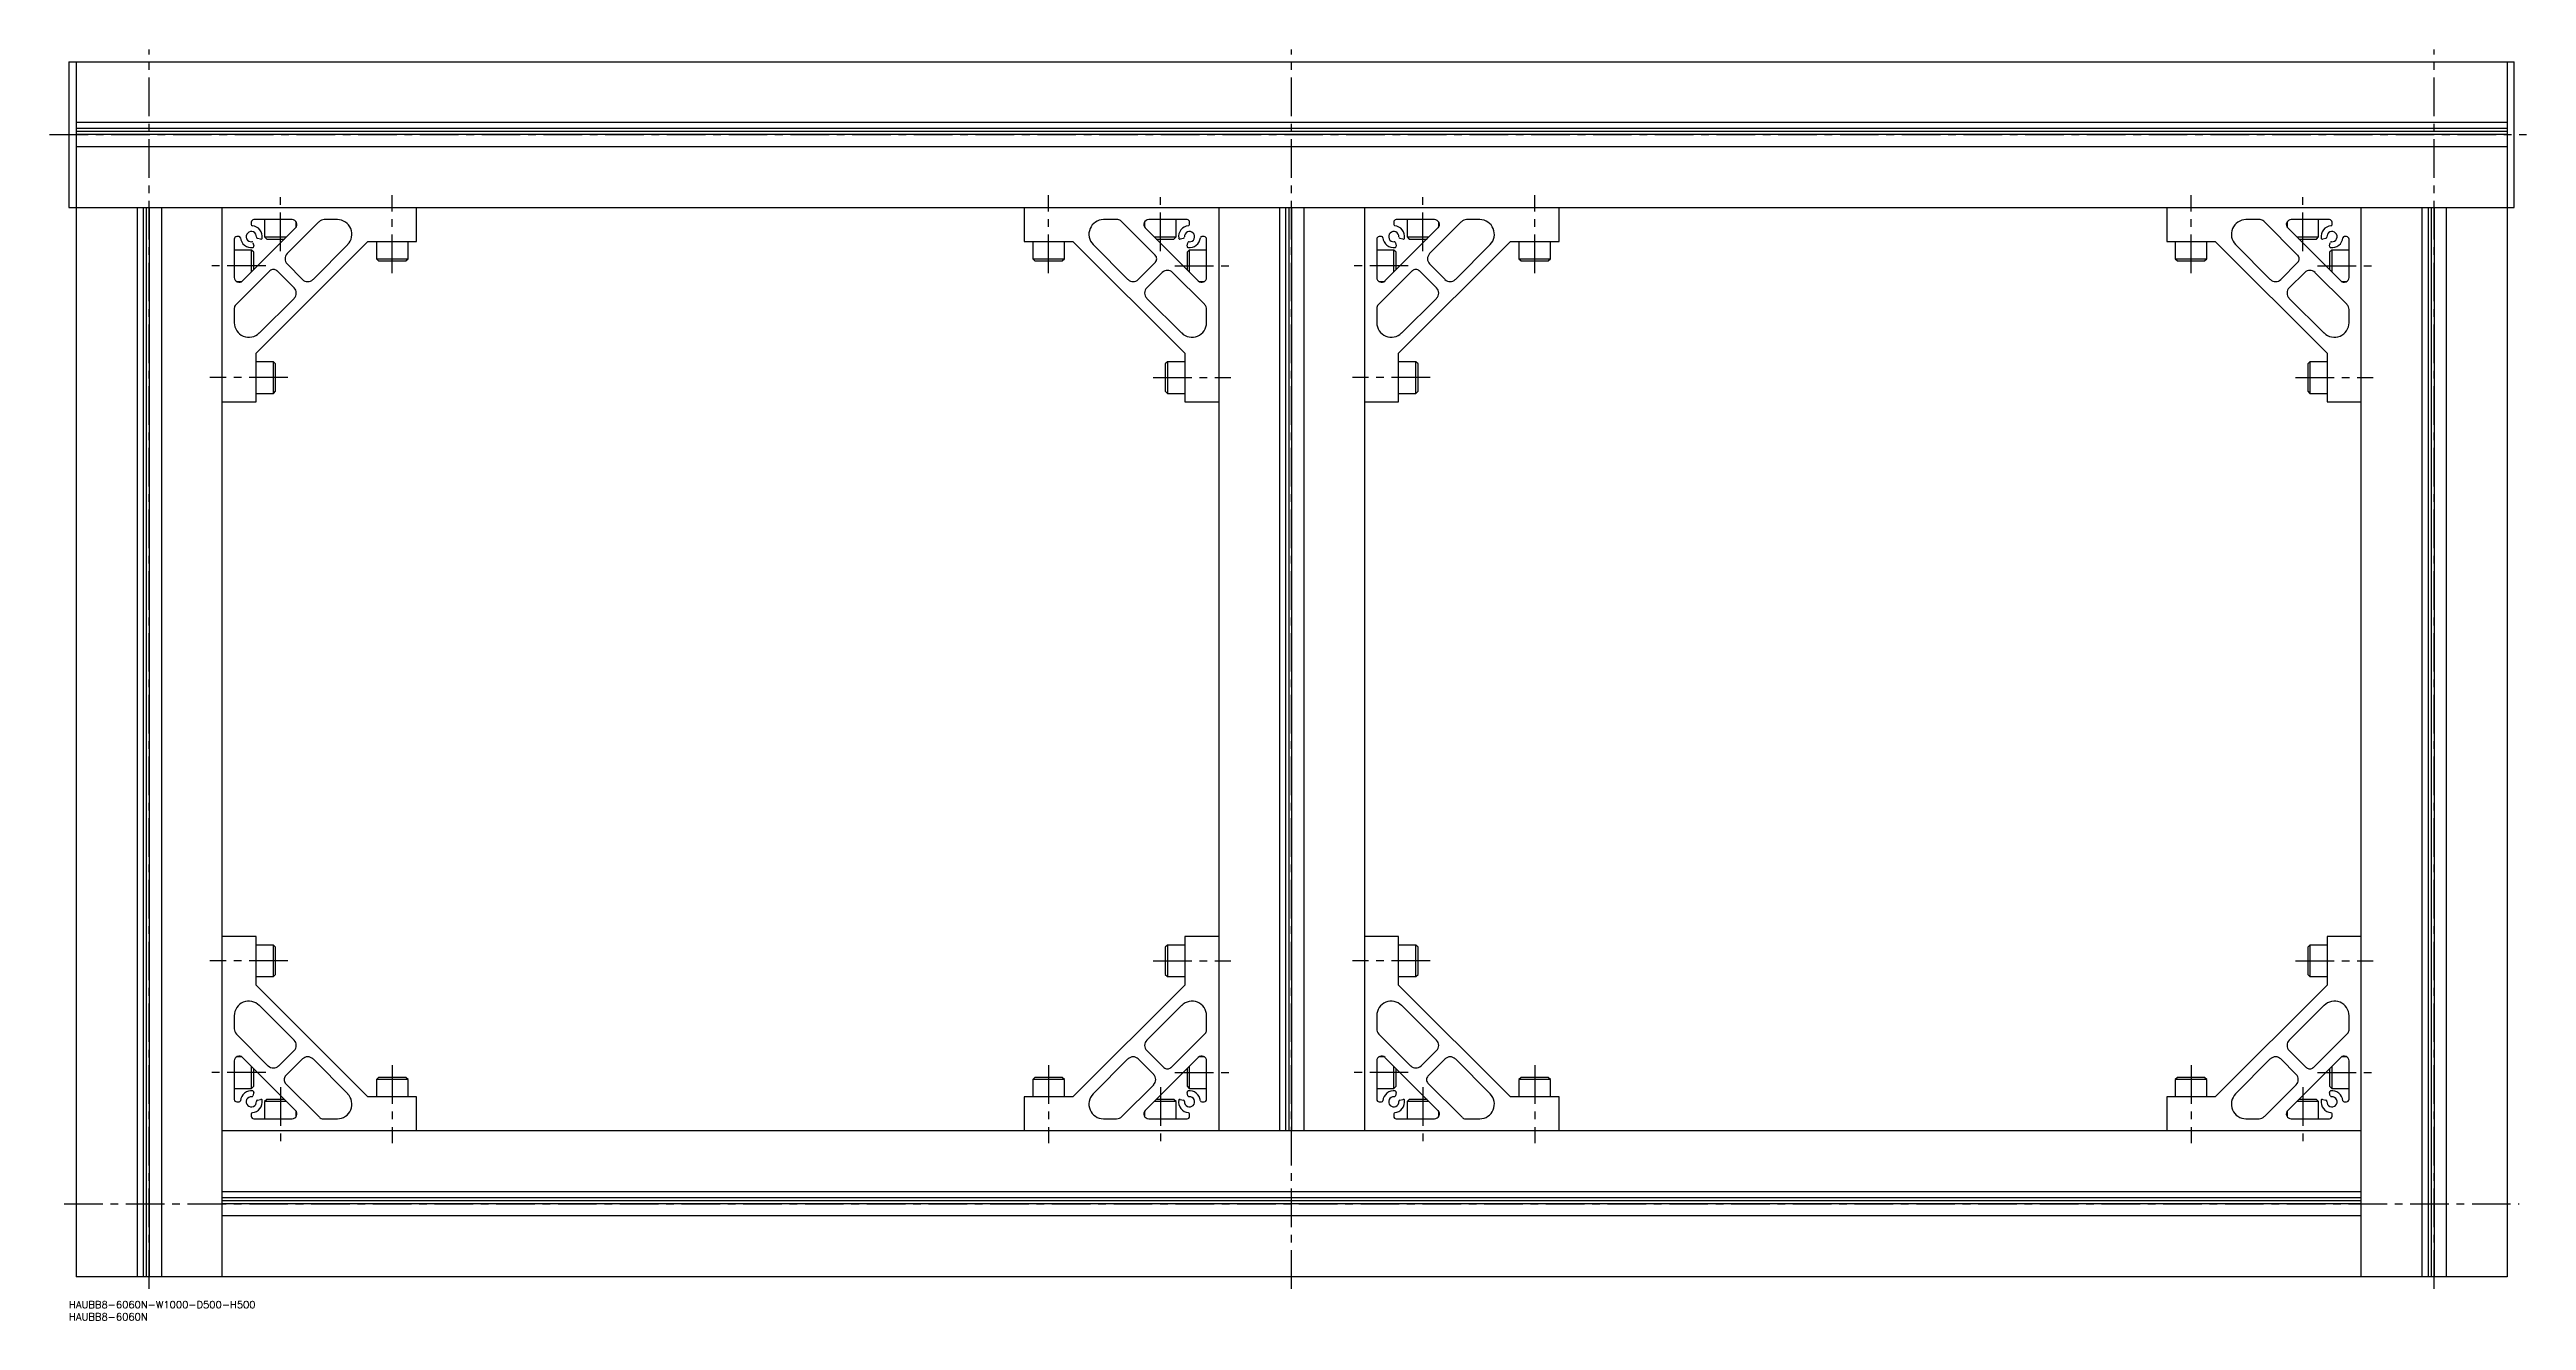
# Model space of a CAD drawing. Extents: x -8 to 1691, y -8 to 1075.
# Drawn here: x -8 to 1011, y -8 to 515 of the extents above; entities that cross this region are included whole.
import ezdxf

# ---------------------------------------------------------------- set-up
doc = ezdxf.new("R2010")
doc.units = 0
doc.header["$LTSCALE"] = 0.5
doc.linetypes.add('CENTER', pattern=[50.8, 31.75, -6.35, 6.35, -6.35])
for name, color, linetype in [('MSM_CENTER', 1, 'CENTER'), ('MSM_CONTINUOUS', 7, 'CONTINUOUS'), ('MSM_PART_NUMBER', 7, 'CONTINUOUS')]:
    doc.layers.add(name, color=color, linetype=linetype)
doc.styles.get("Standard").update_dxf_attribs({"font": 'txt.shx', "height": 3, "bigfont": 'bigfont.shx'})

# ---------------------------------------------------------------- blocks, each defined once
blk = doc.blocks.new('*U8')
at = {"layer": 'MSM_PART_NUMBER'}
blk.add_text('HAUBB8-6060N-W1000-D500-H500', height=3, dxfattribs=at).set_placement((0, -3))
blk = doc.blocks.new('*U9')
at = {"layer": 'MSM_PART_NUMBER'}
blk.add_text('HAUBB8-6060N', height=3, dxfattribs=at).set_placement((0, -8))

msp = doc.modelspace()

# ---------------------------------------------------------------- linework, layer by layer
at = {"layer": 'MSM_CENTER'}
for p, q in [((33, 5), (33, 515)), ((503, 5), (503, 515)), ((973, 5), (973, 515)), ((-8, 480), (1011, 480)), ((87, 432), (87, 455)), ((133, 423), (133, 455)), ((403, 423), (403, 455)), ((449, 432), (449, 455)), ((557, 432), (557, 455)), ((603, 423), (603, 455)), ((873, 423), (873, 455)), ((919, 432), (919, 455)), ((81, 426), (58, 426)), ((455, 426), (478, 426)), ((551, 426), (528, 426)), ((925, 426), (948, 426)), ((90, 380), (58, 380)), ((446, 380), (478, 380)), ((560, 380), (528, 380)), ((916, 380), (948, 380)), ((90, 140), (58, 140)), ((446, 140), (478, 140)), ((560, 140), (528, 140)), ((916, 140), (948, 140)), ((81, 94), (58, 94)), ((133, 97), (133, 65)), ((403, 97), (403, 65)), ((455, 94), (478, 94)), ((551, 94), (528, 94)), ((603, 97), (603, 65)), ((873, 97), (873, 65)), ((925, 94), (948, 94)), ((87, 88), (87, 65)), ((449, 88), (449, 65)), ((557, 88), (557, 65)), ((919, 88), (919, 65)), ((-2, 40), (1008, 40))]:
    msp.add_line(p, q, dxfattribs=at)
at = {"layer": 'MSM_CONTINUOUS'}
for p, q in [((0, 510), (1006, 510)), ((0, 510), (0, 450)), ((3, 510), (3, 10)), ((1003, 510), (1003, 10)), ((1006, 450), (1006, 510)), ((1003, 485), (3, 485)), ((1003, 482.5), (3, 482.5)), ((1003, 481.2), (3, 481.2)), ((1003, 480), (3, 480)), ((1003, 475), (3, 475)), ((0, 450), (1006, 450)), ((28, 450), (28, 10)), ((30.5, 450), (30.5, 10)), ((31.8, 450), (31.8, 10)), ((33, 450), (33, 10)), ((38, 450), (38, 10)), ((63, 10), (63, 450)), ((143, 436), (143, 450)), ((393, 450), (393, 436)), ((473, 450), (473, 70)), ((498, 450), (498, 70)), ((500.5, 450), (500.5, 70)), ((501.8, 450), (501.8, 70)), ((503, 450), (503, 70)), ((508, 450), (508, 70)), ((533, 450), (533, 70)), ((613, 436), (613, 450)), ((863, 450), (863, 436)), ((943, 10), (943, 450)), ((968, 450), (968, 10)), ((970.5, 450), (970.5, 10)), ((971.8, 450), (971.8, 10)), ((973, 450), (973, 10)), ((978, 450), (978, 10)), ((71.4, 419.8), (93.2, 441.6)), ((75, 444), (75, 443)), ((91.8, 445), (76, 445)), ((80.5, 445), (80.5, 437.9)), ((102.8, 444.1), (89.7, 431)), ((93.5, 441.9), (93.5, 444.1)), ((110.4, 445), (105, 445)), ((431.5, 445), (425.6, 445)), ((447, 430.3), (432.9, 444.4)), ((442.5, 444.1), (442.5, 441.9)), ((442.8, 441.6), (464.6, 419.8)), ((460, 445), (444.2, 445)), ((455.5, 437.9), (455.5, 445)), ((461, 443), (461, 444)), ((541.4, 419.8), (563.2, 441.6)), ((545, 444), (545, 443)), ((561.8, 445), (546, 445)), ((550.5, 445), (550.5, 437.9)), ((572.8, 444.1), (559.7, 431)), ((563.5, 441.9), (563.5, 444.1)), ((580.4, 445), (575, 445)), ((901.5, 445), (895.6, 445)), ((917, 430.3), (902.9, 444.4)), ((912.5, 444.1), (912.5, 441.9)), ((912.8, 441.6), (934.6, 419.8)), ((930, 445), (914.2, 445)), ((925.5, 437.9), (925.5, 445)), ((931, 443), (931, 444)), ((68, 437), (68, 421.2)), ((75.1, 432.5), (68, 432.5)), ((70, 438), (69, 438)), ((76, 431.6), (75.1, 432.5)), ((75.1, 423.5), (75.1, 432.5)), ((75.7, 435.5), (76, 434.2)), ((76, 424.3), (76, 431.6)), ((77, 390), (123, 436)), ((78.8, 437), (77.5, 437.3)), ((80.5, 437.9), (81.4, 437)), ((80.5, 437.9), (89.5, 437.9)), ((81.4, 437), (88.7, 437)), ((100.4, 420.4), (114.7, 434.8)), ((123, 436), (143, 436)), ((126.5, 436), (126.5, 428.9)), ((126.5, 428.9), (127.4, 428)), ((126.5, 428.9), (139.5, 428.9)), ((127.4, 428), (138.6, 428)), ((138.6, 428), (139.5, 428.9)), ((139.5, 428.9), (139.5, 436)), ((393, 436), (413, 436)), ((396.5, 436), (396.5, 428.9)), ((396.5, 428.9), (397.4, 428)), ((396.5, 428.9), (409.5, 428.9)), ((397.4, 428), (408.6, 428)), ((408.6, 428), (409.5, 428.9)), ((409.5, 428.9), (409.5, 436)), ((413, 436), (459, 390)), ((421.3, 434.8), (435.6, 420.4)), ((446.5, 437.9), (455.5, 437.9)), ((447.3, 437), (454.6, 437)), ((454.6, 437), (455.5, 437.9)), ((458.5, 437.3), (457.2, 437)), ((460, 434.2), (460.3, 435.5)), ((460.9, 432.5), (460, 431.6)), ((460, 431.6), (460, 424.3)), ((468, 432.5), (460.9, 432.5)), ((460.9, 432.5), (460.9, 423.5)), ((467, 438), (466, 438)), ((468, 421.2), (468, 437)), ((538, 437), (538, 421.2)), ((545.1, 432.5), (538, 432.5)), ((540, 438), (539, 438)), ((546, 431.6), (545.1, 432.5)), ((545.1, 423.5), (545.1, 432.5)), ((545.7, 435.5), (546, 434.2)), ((546, 424.3), (546, 431.6)), ((547, 390), (593, 436)), ((548.8, 437), (547.5, 437.3)), ((550.5, 437.9), (551.4, 437)), ((550.5, 437.9), (559.5, 437.9)), ((551.4, 437), (558.7, 437)), ((570.4, 420.4), (584.7, 434.8)), ((593, 436), (613, 436)), ((596.5, 436), (596.5, 428.9)), ((596.5, 428.9), (597.4, 428)), ((596.5, 428.9), (609.5, 428.9)), ((597.4, 428), (608.6, 428)), ((608.6, 428), (609.5, 428.9)), ((609.5, 428.9), (609.5, 436)), ((863, 436), (883, 436)), ((866.5, 436), (866.5, 428.9)), ((866.5, 428.9), (867.4, 428)), ((866.5, 428.9), (879.5, 428.9)), ((867.4, 428), (878.6, 428)), ((878.6, 428), (879.5, 428.9)), ((879.5, 428.9), (879.5, 436)), ((883, 436), (929, 390)), ((891.3, 434.8), (905.6, 420.4)), ((916.5, 437.9), (925.5, 437.9)), ((917.3, 437), (924.6, 437)), ((924.6, 437), (925.5, 437.9)), ((928.5, 437.3), (927.2, 437)), ((930, 434.2), (930.3, 435.5)), ((930.9, 432.5), (930, 431.6)), ((930, 431.6), (930, 424.3)), ((938, 432.5), (930.9, 432.5)), ((930.9, 432.5), (930.9, 423.5)), ((937, 438), (936, 438)), ((938, 421.2), (938, 437)), ((82.7, 424), (68.6, 409.9)), ((68.9, 419.5), (71.1, 419.5)), ((92.6, 416.9), (85.5, 424)), ((89.7, 426.8), (96.1, 420.4)), ((439.9, 420.4), (447, 427.5)), ((449.8, 423.3), (443.4, 416.9)), ((467.1, 410.2), (454, 423.3)), ((464.9, 419.5), (467.1, 419.5)), ((552.7, 424), (538.6, 409.9)), ((538.9, 419.5), (541.1, 419.5)), ((562.6, 416.9), (555.5, 424)), ((559.7, 426.8), (566.1, 420.4)), ((909.9, 420.4), (917, 427.5)), ((919.8, 423.3), (913.4, 416.9)), ((937.1, 410.2), (924, 423.3)), ((934.9, 419.5), (937.1, 419.5)), ((68, 408.5), (68, 402.6)), ((78.2, 398.3), (92.6, 412.6)), ((443.4, 412.6), (457.8, 398.3)), ((468, 402.6), (468, 408)), ((538, 408.5), (538, 402.6)), ((548.2, 398.3), (562.6, 412.6)), ((913.4, 412.6), (927.8, 398.3)), ((938, 402.6), (938, 408)), ((77, 370), (77, 390)), ((459, 390), (459, 370)), ((547, 370), (547, 390)), ((929, 390), (929, 370)), ((84.1, 386.5), (77, 386.5)), ((85, 385.6), (84.1, 386.5)), ((84.1, 373.5), (84.1, 386.5)), ((85, 374.4), (85, 385.6)), ((451.9, 386.5), (451, 385.6)), ((451, 385.6), (451, 374.4)), ((459, 386.5), (451.9, 386.5)), ((451.9, 386.5), (451.9, 373.5)), ((554.1, 386.5), (547, 386.5)), ((555, 385.6), (554.1, 386.5)), ((554.1, 373.5), (554.1, 386.5)), ((555, 374.4), (555, 385.6)), ((921.9, 386.5), (921, 385.6)), ((921, 385.6), (921, 374.4)), ((929, 386.5), (921.9, 386.5)), ((921.9, 386.5), (921.9, 373.5)), ((63, 370), (77, 370)), ((77, 373.5), (84.1, 373.5)), ((84.1, 373.5), (85, 374.4)), ((451, 374.4), (451.9, 373.5)), ((451.9, 373.5), (459, 373.5)), ((459, 370), (473, 370)), ((533, 370), (547, 370)), ((547, 373.5), (554.1, 373.5)), ((554.1, 373.5), (555, 374.4)), ((921, 374.4), (921.9, 373.5)), ((921.9, 373.5), (929, 373.5)), ((929, 370), (943, 370)), ((77, 150), (63, 150)), ((77, 130), (77, 150)), ((84.1, 146.5), (77, 146.5)), ((85, 145.6), (84.1, 146.5)), ((84.1, 133.5), (84.1, 146.5)), ((85, 134.4), (85, 145.6)), ((451.9, 146.5), (451, 145.6)), ((451, 145.6), (451, 134.4)), ((459, 146.5), (451.9, 146.5)), ((451.9, 146.5), (451.9, 133.5)), ((473, 150), (459, 150)), ((459, 150), (459, 130)), ((547, 150), (533, 150)), ((547, 130), (547, 150)), ((554.1, 146.5), (547, 146.5)), ((555, 145.6), (554.1, 146.5)), ((554.1, 133.5), (554.1, 146.5)), ((555, 134.4), (555, 145.6)), ((921.9, 146.5), (921, 145.6)), ((921, 145.6), (921, 134.4)), ((929, 146.5), (921.9, 146.5)), ((921.9, 146.5), (921.9, 133.5)), ((943, 150), (929, 150)), ((929, 150), (929, 130)), ((77, 133.5), (84.1, 133.5)), ((84.1, 133.5), (85, 134.4)), ((451, 134.4), (451.9, 133.5)), ((451.9, 133.5), (459, 133.5)), ((547, 133.5), (554.1, 133.5)), ((554.1, 133.5), (555, 134.4)), ((921, 134.4), (921.9, 133.5)), ((921.9, 133.5), (929, 133.5)), ((123, 84), (77, 130)), ((459, 130), (413, 84)), ((593, 84), (547, 130)), ((929, 130), (883, 84)), ((68, 117.4), (68, 112)), ((92.6, 107.4), (78.2, 121.7)), ((457.8, 121.7), (443.4, 107.4)), ((468, 111.5), (468, 117.4)), ((538, 117.4), (538, 112)), ((562.6, 107.4), (548.2, 121.7)), ((927.8, 121.7), (913.4, 107.4)), ((938, 111.5), (938, 117.4)), ((68.9, 109.8), (82, 96.7)), ((86.2, 96.7), (92.6, 103.1)), ((443.4, 103.1), (450.5, 96)), ((453.3, 96), (467.4, 110.1)), ((538.9, 109.8), (552, 96.7)), ((556.2, 96.7), (562.6, 103.1)), ((913.4, 103.1), (920.5, 96)), ((923.3, 96), (937.4, 110.1)), ((68, 98.8), (68, 83)), ((71.1, 100.5), (68.9, 100.5)), ((93.2, 78.4), (71.4, 100.2)), ((75.1, 87.5), (75.1, 96.5)), ((76, 88.4), (76, 95.7)), ((96.1, 99.6), (89, 92.5)), ((114.7, 85.2), (100.4, 99.6)), ((127.4, 92), (126.5, 91.1)), ((138.6, 92), (127.4, 92)), ((139.5, 91.1), (138.6, 92)), ((397.4, 92), (396.5, 91.1)), ((408.6, 92), (397.4, 92)), ((409.5, 91.1), (408.6, 92)), ((435.6, 99.6), (421.3, 85.2)), ((446.3, 93.2), (439.9, 99.6)), ((464.6, 100.2), (442.8, 78.4)), ((460, 95.7), (460, 88.4)), ((460.9, 96.5), (460.9, 87.5)), ((467.1, 100.5), (464.9, 100.5)), ((468, 83), (468, 98.8)), ((538, 98.8), (538, 83)), ((541.1, 100.5), (538.9, 100.5)), ((563.2, 78.4), (541.4, 100.2)), ((545.1, 87.5), (545.1, 96.5)), ((546, 88.4), (546, 95.7)), ((566.1, 99.6), (559, 92.5)), ((584.7, 85.2), (570.4, 99.6)), ((597.4, 92), (596.5, 91.1)), ((608.6, 92), (597.4, 92)), ((609.5, 91.1), (608.6, 92)), ((867.4, 92), (866.5, 91.1)), ((878.6, 92), (867.4, 92)), ((879.5, 91.1), (878.6, 92)), ((905.6, 99.6), (891.3, 85.2)), ((916.3, 93.2), (909.9, 99.6)), ((934.6, 100.2), (912.8, 78.4)), ((930, 95.7), (930, 88.4)), ((930.9, 96.5), (930.9, 87.5)), ((937.1, 100.5), (934.9, 100.5)), ((938, 83), (938, 98.8)), ((68, 87.5), (75.1, 87.5)), ((69, 82), (70, 82)), ((75.1, 87.5), (76, 88.4)), ((76, 85.8), (75.7, 84.5)), ((77.5, 82.7), (78.8, 83)), ((81.4, 83), (80.5, 82.1)), ((80.5, 82.1), (80.5, 75)), ((89.5, 82.1), (80.5, 82.1)), ((88.7, 83), (81.4, 83)), ((89, 89.7), (103.1, 75.6)), ((143, 84), (123, 84)), ((126.5, 91.1), (126.5, 84)), ((139.5, 91.1), (126.5, 91.1)), ((139.5, 84), (139.5, 91.1)), ((143, 70), (143, 84)), ((393, 84), (393, 70)), ((413, 84), (393, 84)), ((396.5, 91.1), (396.5, 84)), ((409.5, 91.1), (396.5, 91.1)), ((409.5, 84), (409.5, 91.1)), ((433.2, 75.9), (446.3, 89)), ((455.5, 82.1), (446.5, 82.1)), ((454.6, 83), (447.3, 83)), ((455.5, 82.1), (454.6, 83)), ((455.5, 75), (455.5, 82.1)), ((457.2, 83), (458.5, 82.7)), ((460, 88.4), (460.9, 87.5)), ((460.3, 84.5), (460, 85.8)), ((460.9, 87.5), (468, 87.5)), ((466, 82), (467, 82)), ((538, 87.5), (545.1, 87.5)), ((539, 82), (540, 82)), ((545.1, 87.5), (546, 88.4)), ((546, 85.8), (545.7, 84.5)), ((547.5, 82.7), (548.8, 83)), ((551.4, 83), (550.5, 82.1)), ((550.5, 82.1), (550.5, 75)), ((559.5, 82.1), (550.5, 82.1)), ((558.7, 83), (551.4, 83)), ((559, 89.7), (573.1, 75.6)), ((613, 84), (593, 84)), ((596.5, 91.1), (596.5, 84)), ((609.5, 91.1), (596.5, 91.1)), ((609.5, 84), (609.5, 91.1)), ((613, 70), (613, 84)), ((863, 84), (863, 70)), ((883, 84), (863, 84)), ((866.5, 91.1), (866.5, 84)), ((879.5, 91.1), (866.5, 91.1)), ((879.5, 84), (879.5, 91.1)), ((903.2, 75.9), (916.3, 89)), ((925.5, 82.1), (916.5, 82.1)), ((924.6, 83), (917.3, 83)), ((925.5, 82.1), (924.6, 83)), ((925.5, 75), (925.5, 82.1)), ((927.2, 83), (928.5, 82.7)), ((930, 88.4), (930.9, 87.5)), ((930.3, 84.5), (930, 85.8)), ((930.9, 87.5), (938, 87.5)), ((936, 82), (937, 82)), ((75, 77), (75, 76)), ((76, 75), (91.8, 75)), ((93.5, 75.9), (93.5, 78.1)), ((104.5, 75), (110.4, 75)), ((425.6, 75), (431, 75)), ((442.5, 78.1), (442.5, 75.9)), ((444.2, 75), (460, 75)), ((461, 76), (461, 77)), ((545, 77), (545, 76)), ((546, 75), (561.8, 75)), ((563.5, 75.9), (563.5, 78.1)), ((574.5, 75), (580.4, 75)), ((895.6, 75), (901, 75)), ((912.5, 78.1), (912.5, 75.9)), ((914.2, 75), (930, 75)), ((931, 76), (931, 77)), ((943, 70), (63, 70)), ((943, 45), (63, 45)), ((943, 42.5), (63, 42.5)), ((943, 41.2), (63, 41.2)), ((943, 40), (63, 40)), ((943, 35), (63, 35)), ((1003, 10), (3, 10))]:
    msp.add_line(p, q, dxfattribs=at)
for centre, radius, start, end in [((75, 438), 2.1, 356.087, 273.9131), ((76, 444), 1, 90, 180), ((75.5, 443), 0.5, 180, 264.2608), ((75, 438), 4.5, 352.181, 84.2608), ((91.8, 443), 2, 315, 90), ((105, 442), 3, 90, 135), ((110.4, 439), 6, 315, 90), ((425.6, 439), 6, 90, 225), ((431.5, 443), 2, 45, 90), ((444.2, 443), 2, 90, 225), ((461, 438), 4.5, 95.7392, 187.8202), ((461, 438), 2.1, 266.087, 183.9131), ((460, 444), 1, 0, 90), ((460.5, 443), 0.5, 275.7392, 0), ((545, 438), 2.1, 356.087, 273.9131), ((546, 444), 1, 90, 180), ((545.5, 443), 0.5, 180, 264.2608), ((545, 438), 4.5, 352.181, 84.2608), ((561.8, 443), 2, 315, 90), ((575, 442), 3, 90, 135), ((580.4, 439), 6, 315, 90), ((895.6, 439), 6, 90, 225), ((901.5, 443), 2, 45, 90), ((914.2, 443), 2, 90, 225), ((931, 438), 4.5, 95.7392, 187.8202), ((931, 438), 2.1, 266.087, 183.9131), ((930, 444), 1, 0, 90), ((930.5, 443), 0.5, 275.7392, 0), ((69, 437), 1, 90, 180), ((70, 437.5), 0.5, 5.7392, 90), ((75, 438), 4.5, 185.7392, 277.8202), ((75.2, 435.4), 0.5, 15.0017, 93.9131), ((75.5, 434), 0.5, 277.8202, 15.0017), ((77.6, 437.8), 0.5, 176.0869, 255.0017), ((79, 437.5), 0.5, 255.0017, 352.181), ((91.9, 428.9), 3, 135, 224.9997), ((445.5, 428.9), 2, 314.9997, 45), ((457, 437.5), 0.5, 187.8202, 285.0017), ((458.4, 437.8), 0.5, 285.0017, 3.9131), ((460.5, 434), 0.5, 165.0017, 262.181), ((460.8, 435.4), 0.5, 86.0869, 165.0017), ((461, 438), 4.5, 262.181, 354.2608), ((466, 437.5), 0.5, 90, 174.2608), ((467, 437), 1, 0, 90), ((539, 437), 1, 90, 180), ((540, 437.5), 0.5, 5.7392, 90), ((545, 438), 4.5, 185.7392, 277.8202), ((545.2, 435.4), 0.5, 15.0017, 93.9131), ((545.5, 434), 0.5, 277.8202, 15.0017), ((547.6, 437.8), 0.5, 176.0869, 255.0017), ((549, 437.5), 0.5, 255.0017, 352.181), ((561.9, 428.9), 3, 135, 224.9997), ((915.5, 428.9), 2, 314.9997, 45), ((927, 437.5), 0.5, 187.8202, 285.0017), ((928.4, 437.8), 0.5, 285.0017, 3.9131), ((930.5, 434), 0.5, 165.0017, 262.181), ((930.8, 435.4), 0.5, 86.0869, 165.0017), ((931, 438), 4.5, 262.181, 354.2608), ((936, 437.5), 0.5, 90, 174.2608), ((937, 437), 1, 0, 90), ((70, 421.2), 2, 180, 315), ((84.1, 422.5), 2, 44.9997, 135), ((98.2, 422.5), 3, 224.9997, 315), ((437.8, 422.5), 3, 225, 314.9997), ((451.9, 421.1), 3, 45, 134.9997), ((466, 421.2), 2, 225, 0), ((540, 421.2), 2, 180, 315), ((554.1, 422.5), 2, 44.9997, 135), ((568.2, 422.5), 3, 224.9997, 315), ((907.8, 422.5), 3, 225, 314.9997), ((921.9, 421.1), 3, 45, 134.9997), ((936, 421.2), 2, 225, 0), ((70, 408.5), 2, 135, 180), ((90.5, 414.8), 3, 315, 44.9997), ((445.5, 414.8), 3, 134.9997, 225), ((465, 408), 3, 0, 45), ((540, 408.5), 2, 135, 180), ((560.5, 414.8), 3, 315, 44.9997), ((915.5, 414.8), 3, 134.9997, 225), ((935, 408), 3, 0, 45), ((74, 402.6), 6, 180, 315), ((462, 402.6), 6, 225, 0), ((544, 402.6), 6, 180, 315), ((932, 402.6), 6, 225, 0), ((74, 117.4), 6, 45, 180), ((462, 117.4), 6, 360, 135), ((544, 117.4), 6, 45, 180), ((932, 117.4), 6, 360, 135), ((71, 112), 3, 180, 225), ((90.5, 105.2), 3, 314.9997, 45), ((445.5, 105.2), 3, 135, 224.9997), ((466, 111.5), 2, 315, 0), ((541, 112), 3, 180, 225), ((560.5, 105.2), 3, 314.9997, 45), ((915.5, 105.2), 3, 135, 224.9997), ((936, 111.5), 2, 315, 0), ((70, 98.8), 2, 45, 180), ((84.1, 98.9), 3, 225, 314.9997), ((90.5, 91.1), 2, 134.9997, 225), ((98.2, 97.5), 3, 45, 134.9997), ((437.8, 97.5), 3, 44.9997, 135), ((444.1, 91.1), 3, 315, 44.9997), ((451.9, 97.5), 2, 224.9997, 315), ((466, 98.8), 2, 0, 135), ((540, 98.8), 2, 45, 180), ((554.1, 98.9), 3, 225, 314.9997), ((560.5, 91.1), 2, 134.9997, 225), ((568.2, 97.5), 3, 45, 134.9997), ((907.8, 97.5), 3, 44.9997, 135), ((914.1, 91.1), 3, 315, 44.9997), ((921.9, 97.5), 2, 224.9997, 315), ((936, 98.8), 2, 0, 135), ((69, 83), 1, 180, 270), ((70, 82.5), 0.5, 270, 354.2608), ((75, 82), 4.5, 82.181, 174.2608), ((75, 82), 2.1, 86.087, 3.9131), ((75.2, 84.6), 0.5, 266.0869, 345.0017), ((75, 82), 4.5, 275.7392, 7.8202), ((75.5, 86), 0.5, 345.0017, 82.181), ((77.6, 82.2), 0.5, 105.0017, 183.9131), ((79, 82.5), 0.5, 7.8202, 105.0017), ((110.4, 81), 6, 270, 45), ((425.6, 81), 6, 135, 270), ((457, 82.5), 0.5, 75.0017, 172.181), ((461, 82), 4.5, 172.181, 264.2608), ((458.4, 82.2), 0.5, 356.0869, 75.0017), ((461, 82), 2.1, 176.087, 93.9131), ((460.5, 86), 0.5, 97.8202, 195.0017), ((460.8, 84.6), 0.5, 195.0017, 273.9131), ((461, 82), 4.5, 5.7392, 97.8202), ((466, 82.5), 0.5, 185.7392, 270), ((467, 83), 1, 270, 0), ((539, 83), 1, 180, 270), ((540, 82.5), 0.5, 270, 354.2608), ((545, 82), 4.5, 82.181, 174.2608), ((545, 82), 2.1, 86.087, 3.9131), ((545.2, 84.6), 0.5, 266.0869, 345.0017), ((545, 82), 4.5, 275.7392, 7.8202), ((545.5, 86), 0.5, 345.0017, 82.181), ((547.6, 82.2), 0.5, 105.0017, 183.9131), ((549, 82.5), 0.5, 7.8202, 105.0017), ((580.4, 81), 6, 270, 45), ((895.6, 81), 6, 135, 270), ((927, 82.5), 0.5, 75.0017, 172.181), ((931, 82), 4.5, 172.181, 264.2608), ((928.4, 82.2), 0.5, 356.0869, 75.0017), ((931, 82), 2.1, 176.087, 93.9131), ((930.5, 86), 0.5, 97.8202, 195.0017), ((930.8, 84.6), 0.5, 195.0017, 273.9131), ((931, 82), 4.5, 5.7392, 97.8202), ((936, 82.5), 0.5, 185.7392, 270), ((937, 83), 1, 270, 0), ((75.5, 77), 0.5, 95.7392, 180), ((76, 76), 1, 180, 270), ((91.8, 77), 2, 270, 45), ((104.5, 77), 2, 225, 270), ((431, 78), 3, 270, 315), ((444.2, 77), 2, 135, 270), ((460, 76), 1, 270, 0), ((460.5, 77), 0.5, 0, 84.2608), ((545.5, 77), 0.5, 95.7392, 180), ((546, 76), 1, 180, 270), ((561.8, 77), 2, 270, 45), ((574.5, 77), 2, 225, 270), ((901, 78), 3, 270, 315), ((914.2, 77), 2, 135, 270), ((930, 76), 1, 270, 0), ((930.5, 77), 0.5, 0, 84.2608)]:
    msp.add_arc(centre, radius, start, end, dxfattribs=at)

# ---------------------------------------------------------------- block references
for name in ['*U8', '*U9']:
    msp.add_blockref(name, (0, 0), dxfattribs=at)

doc.saveas('drawing.dxf')
